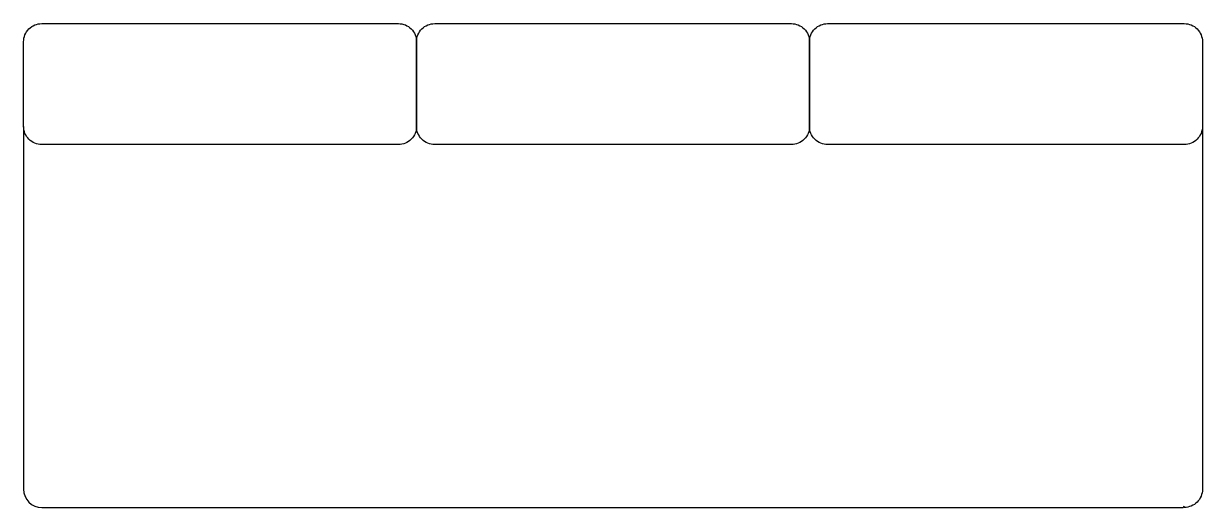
# Model space of a CAD drawing. Extents: x 25.68 to 27.63, y 21.09 to 21.89.
import ezdxf

# ---------------------------------------------------------------- set-up
doc = ezdxf.new("R2010")
doc.units = 0
doc.header["$MEASUREMENT"] = 0
doc.layers.add('A-MOBILIA', color=2, linetype='CONTINUOUS')

msp = doc.modelspace()

# ---------------------------------------------------------------- linework, layer by layer
at = {"layer": 'A-MOBILIA'}
for p, q in [((25.6801, 21.7241), (25.6801, 21.1241)), ((25.7101, 21.0941), (27.5977, 21.0941))]:
    msp.add_line(p, q, dxfattribs=at)
for points in [[(25.6801, 21.8641, -0.414214), (25.7101, 21.8941), (26.3001, 21.8941, -0.414214), (26.3301, 21.8641), (26.3301, 21.7241, -0.414214), (26.3001, 21.6941), (25.7101, 21.6941, -0.414214), (25.6801, 21.7241)], [(26.3301, 21.8641, -0.414214), (26.3601, 21.8941), (26.9501, 21.8941, -0.414214), (26.9801, 21.8641), (26.9801, 21.7241, -0.414214), (26.9501, 21.6941), (26.3601, 21.6941, -0.414214), (26.3301, 21.7241)], [(26.9801, 21.8641, -0.414214), (27.0101, 21.8941), (27.6001, 21.8941, -0.414214), (27.6301, 21.8641), (27.6301, 21.7241, -0.414214), (27.6001, 21.6941), (27.0101, 21.6941, -0.414214), (26.9801, 21.7241)]]:
    msp.add_lwpolyline(points, format="xyb", close=True, dxfattribs=at)
msp.add_lwpolyline([(27.6301, 21.7241), (27.6301, 21.1241, -0.414214), (27.6001, 21.0941)], format="xyb", dxfattribs=at)
for centre, radius, start, end in [((25.7101, 21.1241), 0.03, 180, 270), ((27.5977, 21.0965), 0.00235, 270, 0)]:
    msp.add_arc(centre, radius, start, end, dxfattribs=at)

doc.saveas('drawing.dxf')
